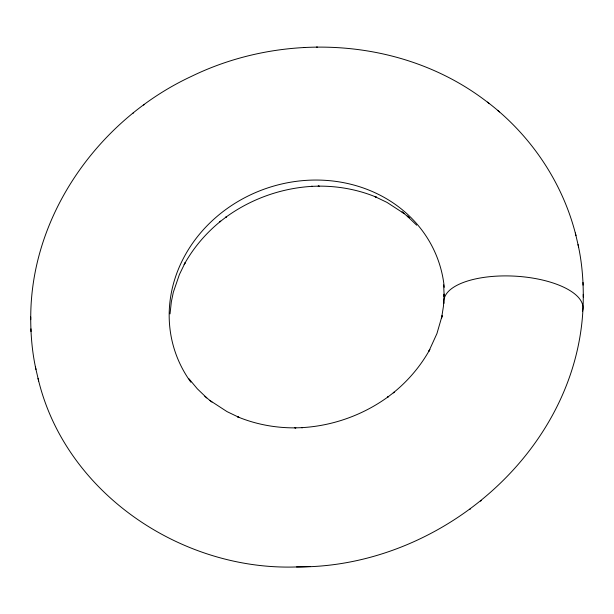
<?xml version="1.0" encoding="UTF-8"?>
<svg xmlns="http://www.w3.org/2000/svg" width="614" height="614" viewBox="0 0 614 614"><rect width="100%" height="100%" fill="white"/><g stroke="black" fill="none" stroke-linecap="round" stroke-linejoin="round"><path stroke-width="0.92" d="M30.746 319.671C29.825 215.852 98.731 119.446 191.507 76.343C285.702 30.462 406.207 37.884 489.358 103.666M583.254 294.329C585.019 444.705 443.945 567.743 297.59 566.929L296.531 566.952C181.337 570.913 64.923 492.766 38.03 378.354M170.032 313.877L171.337 301.819L173.317 292.287L179.388 274.558L185.152 262.708L184.146 264.557C193.356 247.872 205.928 233.128 220.733 221.155L219.835 221.831L226.505 216.727L225.722 217.31C250.834 198.974 281.273 188.084 312.319 186.349L311.398 186.364L319.173 186.119L318.113 186.142C338.084 185.935 358.131 189.588 376.574 197.286L374.64 196.465L387.004 202.405L403.997 213.472L402.055 211.899L409.193 217.709L407.197 216.082L416.691 225.2M132.609 113.506L133.499 112.83M480.501 501.17L481.391 500.494M143.561 105.101L144.344 104.51M469.664 509.49L470.439 508.899M296.531 566.952L310.208 566.507M316.41 47.071L317.469 47.048M303.792 47.501L304.713 47.478M210.003 400.528L226.996 411.603L239.353 417.543L237.418 416.722C255.869 424.42 275.916 428.073 295.887 427.858L294.827 427.881L302.602 427.636L301.681 427.651C332.727 425.932 363.166 415.026 388.278 396.69L387.503 397.273L394.165 392.169L393.267 392.845C408.072 380.872 420.644 366.128 429.854 349.443L428.848 351.292L436.93 333.602L442.111 315.688L441.558 318.175L443.469 306.156L444.152 294.098L444.198 296.785L443.653 284.873M487.416 102.085C530.719 135.049 562.9 182.719 575.97 235.646M497.509 110.313L499.512 111.932M204.807 396.291L211.945 402.101M206.803 397.918L197.317 388.8L188.951 378.769M578.012 244.525C581.88 261.733 583.315 279.401 583.3 297.015M30.7 316.985C30.685 334.599 32.12 352.267 35.988 369.474M575.349 233.005L578.634 247.158M35.366 366.842L38.651 380.995M583.008 282.417L583.054 285.142M30.946 328.858L30.992 331.583M444.099 303.301A69.628 28.405 3.2 0 1 515.031 276.162A69.628 28.405 3.2 0 1 582.502 311.129M190.893 382.223A139.255 125.371 -19.2 0 1 262.37 189.826A139.255 125.371 -19.2 0 1 444.26 287.298"/></g></svg>
